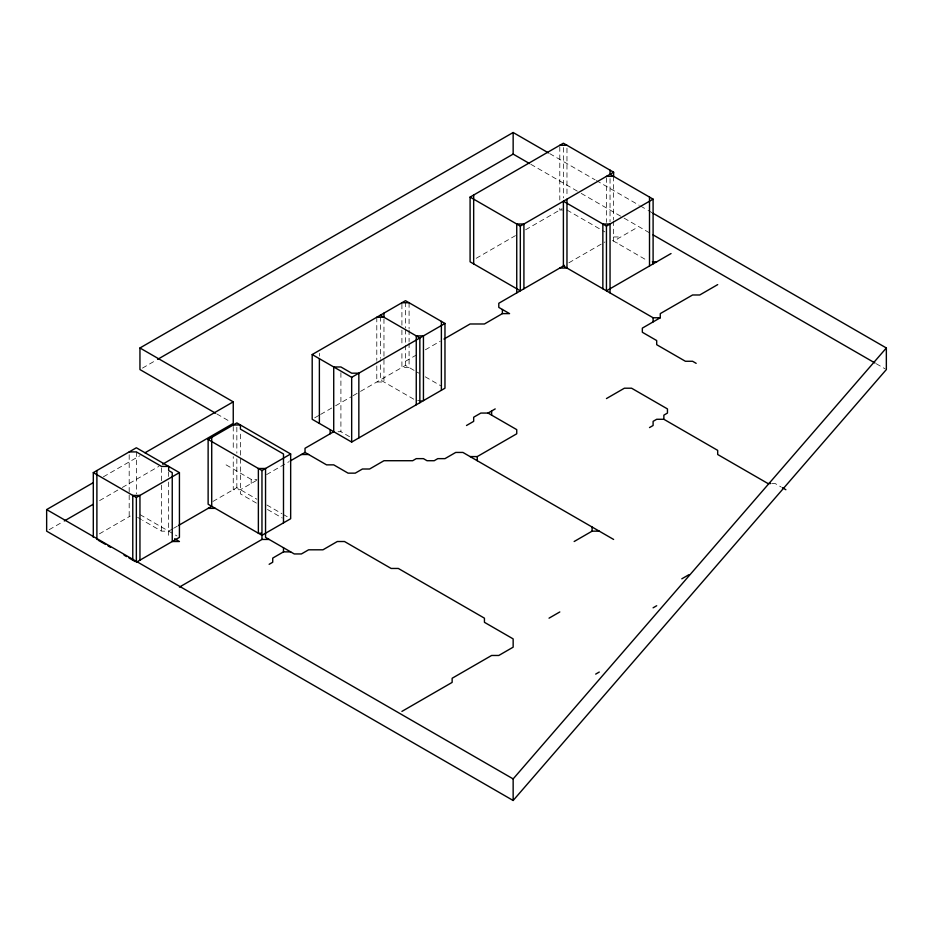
<?xml version="1.0" encoding="UTF-8"?>
<svg xmlns="http://www.w3.org/2000/svg" width="933" height="933" viewBox="0 0 933 933"><rect width="100%" height="100%" fill="white"/><g stroke="black" fill="none" stroke-linecap="round" stroke-linejoin="round"><path stroke-width="0.7" stroke-dasharray="4.67 3.5" d="M142.469 368.103L156.336 360.091M476.168 258.313L515.482 235.617M525.559 229.798L562.133 208.689M103.388 476.821L139.95 455.712M49.169 529.699L63.036 521.699M99.609 500.589L121.033 488.204M122.293 487.481L158.867 466.372M99.376 533.863L130.212 516.066M568.85 262.814L604.992 241.95M405.493 361.269L416.678 354.82M425.366 349.793L440.271 341.186M635.163 228.678L617.214 239.035L617.214 243.175M314.678 417.844L319.634 414.987M320.625 414.415L334.515 406.403M335.6 405.773L351.869 396.373M353.071 395.685L359.31 392.082M360.546 391.37L405.493 365.409L419.069 373.247M212.911 501.464L236.842 487.644L256.867 499.213M172.36 529.023L168.663 531.157L161.479 531.157L142.644 520.276M173.585 528.311L177.293 526.177M256.61 480.378L240.422 489.72L233.25 489.72L233.25 456.634M266.57 474.629L288.985 461.683M562.669 210.03L559.8 210.03L559.8 205.715M613.622 236.959L620.807 236.959M417.692 400.63L422.008 400.63M338.038 431.711L340.907 431.711L351.671 437.927M226.078 464.856L251.187 479.364L256.937 479.364M772.232 483.504L775.113 483.504L781.084 486.956M549.712 153.618L595.102 179.824M596.362 180.559L639.233 205.307M640.493 206.03L646.791 209.668M648.062 210.403L651.84 212.584M530.807 164.29L579.976 192.676M581.236 193.399L622.836 217.424M624.107 218.147L649.321 232.714M876.262 363.73L885.09 368.827M566.972 210.03L604.841 231.885M612.503 240.457L647.035 260.4M425.238 376.804L441.379 386.134M413.774 399.196L380.372 379.918L380.372 359.776M216.864 413.96L230.731 421.973M266.885 504.998L281.906 513.663M283.154 514.386L289.417 518.002M256.423 503.097L240.422 493.86L240.422 432.002M267.491 509.488L282.256 518.013M140.055 514.643L176.967 535.95M137.618 517.383L141.384 519.553M613.622 176.36L613.622 219.698M613.622 220.969L613.622 241.111M610.042 178.611L610.042 221.949M606.45 177.806L606.45 222.404M566.972 148.16L566.972 195.638M563.392 147.531L563.392 197.889M559.8 146.726L559.8 199.965M409.086 302.747L409.086 328.638M409.086 330.084L409.086 341.583M409.086 343.029L409.086 367.485L401.913 367.485L401.913 351.659M405.493 302.105L405.493 328.008M405.493 329.442L405.493 343.834M405.493 345.268L405.493 365.409M401.913 304.181L401.913 328.638M401.913 330.084L401.913 345.91M383.964 318.853L383.964 381.994L376.792 381.994L376.792 361.841M380.372 316.614L380.372 358.33M376.792 317.243L376.792 360.406M340.907 372.722L340.907 431.711M319.378 353.269L319.378 356.149M251.187 479.364L251.187 483.504M236.842 427.221L236.842 453.123M236.842 458.873L236.842 487.644M233.25 426.416L233.25 450.872M168.663 471.993L168.663 476.483M168.663 482.069L168.663 535.297M161.479 467.853L161.479 483.679M161.479 485.113L161.479 531.157M136.358 451.91L136.358 493.802M129.186 454.791L129.186 493.639M129.186 495.073L129.186 516.649"/><path stroke-width="1.4" d="M93.3 482.641L46.65 509.581L46.65 531.157L513.15 800.491L513.15 778.903L886.35 347.974L653.1 213.307M513.15 800.491L886.35 369.561L886.35 347.974M215.593 413.237L139.95 369.561L139.95 347.974L513.15 132.509L548.452 152.895M157.607 359.368L513.15 154.097L529.536 163.555M613.622 172.22L520.322 226.089L520.322 290.828L470.092 261.823L470.092 197.085L563.392 143.215L613.622 172.22L613.622 176.535M93.3 472.623L136.358 447.77L179.428 472.623L179.428 537.373L136.358 562.237L136.358 497.487L93.3 472.623L93.3 537.373M312.193 354.54L405.493 300.671L444.971 323.459L444.971 388.21L351.671 442.067L312.193 419.279L312.193 354.54L351.671 377.329L444.971 323.459M144.988 452.797L233.25 401.843L233.25 423.419L162.645 464.191M64.307 520.964L93.3 504.228M208.129 439.478L236.842 422.906L290.664 453.986L290.664 518.725L261.963 535.297L208.129 504.228L208.129 439.478L261.963 470.559L290.664 453.986M136.358 497.487L179.428 472.623M717.687 284.612L699.75 294.98L692.578 294.98L660.272 313.616L660.272 317.768L653.1 317.768L563.392 265.975L563.392 201.225L606.45 226.089L653.1 199.149L653.1 263.899M564.453 265.357L498.793 303.26L498.793 307.4L509.558 313.616L502.386 313.616L484.437 323.984L470.092 323.984L444.003 339.041M178.495 525.477L211.721 506.292L211.721 437.414M290.221 460.972L305.021 452.435L326.55 464.856L333.722 464.856L348.079 473.148L355.263 473.148L362.436 469.007L369.608 469.007L383.964 460.715L412.678 460.715L416.258 458.639L423.442 458.639L427.022 460.715L434.207 460.715L437.787 458.639L444.971 458.639L455.736 452.435L462.908 452.435L613.622 539.449M671.037 253.543L606.45 290.828L606.45 226.089M179.428 587.09L261.963 539.449L269.136 539.449M466.5 425.495L473.672 421.354L473.672 417.214L480.857 413.062L488.029 413.062L516.742 429.635L516.742 433.787L477.264 456.575L470.092 456.575M488.029 413.062L495.213 408.922M660.272 317.768L642.336 328.124L642.336 332.265L656.692 340.557L656.692 344.697L685.393 361.269L692.578 361.269L696.158 363.345M290.664 551.87L283.492 551.87L272.728 558.086L272.728 562.237L269.136 564.302M606.45 398.566L624.387 388.21L631.571 388.21L667.457 408.922L667.457 413.062L663.864 415.138L663.864 419.279L717.687 450.359L717.687 454.499L767.929 483.504L770.798 483.504M649.508 427.571L653.1 425.495L653.1 421.354L656.692 419.279L663.864 419.279M574.157 541.513L592.093 531.157L599.278 531.157M549.036 618.171L559.8 611.955M401.913 711.401L452.143 682.396L452.143 678.256L491.621 655.467L498.793 655.467L513.15 647.175L513.15 638.895L484.437 622.311L484.437 618.171L398.321 568.454L391.137 568.454L344.487 541.513L337.314 541.513L322.958 549.805L308.613 549.805L301.429 553.945L294.257 553.945L265.543 537.373L265.543 468.483L258.371 468.483L258.371 533.233L261.24 533.233M681.813 578.81L688.986 574.67M653.1 607.815L656.692 605.739M595.686 674.104L599.278 672.04M559.8 145.291L566.972 145.291M606.45 176.36L613.622 176.36M652.377 261.823L656.692 261.823M559.8 268.039L566.972 268.039L566.972 199.149M401.913 302.747L409.086 302.747M376.792 317.243L383.964 317.243L383.964 313.103M233.25 424.981L240.422 424.981L240.422 429.122L283.492 453.986L283.492 522.865M129.186 451.91L136.358 451.91L161.479 466.418L168.663 466.418L168.663 470.559L172.243 472.623L172.243 541.513L179.428 541.513L174.634 538.749M301.429 454.499L308.613 454.499M208.129 508.368L215.313 508.368M653.1 199.149L610.042 174.296L610.042 170.144M653.1 234.894L875.002 363.007M470.092 197.085L520.322 226.089M782.286 487.644L785.878 489.72M380.372 315.167L419.85 337.968L419.85 402.706M139.95 347.974L233.25 401.843M46.65 509.581L513.15 778.903M98.222 540.219L105.604 544.475M108.03 545.875L110.526 547.321M124.054 555.135L126.585 556.593M128.976 557.969L135.133 561.526M653.1 317.768L653.1 321.908M649.508 197.085L649.508 265.975M610.042 292.904L610.042 224.013L602.858 224.013L602.858 288.764M592.093 527.017L592.093 531.157M523.914 288.764L523.914 224.013L516.742 224.013L516.742 292.904M513.15 132.509L513.15 154.097M502.386 309.476L502.386 313.616M491.621 410.998L491.621 415.138M477.264 456.575L477.264 460.715M473.672 195.009L473.672 263.899M441.379 321.384L441.379 390.274M423.442 400.63L423.442 335.892L416.258 335.892L416.258 404.782M358.843 437.927L358.843 373.188L351.671 373.188L340.907 366.972L333.722 366.972L333.722 431.711L305.021 448.283L305.021 452.435M351.671 377.329L351.671 442.067M330.142 429.635L330.142 433.787M319.378 358.68L319.378 423.419M283.492 547.729L283.492 551.87M261.963 470.559L261.963 539.449M139.95 560.162L139.95 495.423L132.778 495.423L132.778 560.162M96.892 470.559L96.892 539.449"/></g></svg>
